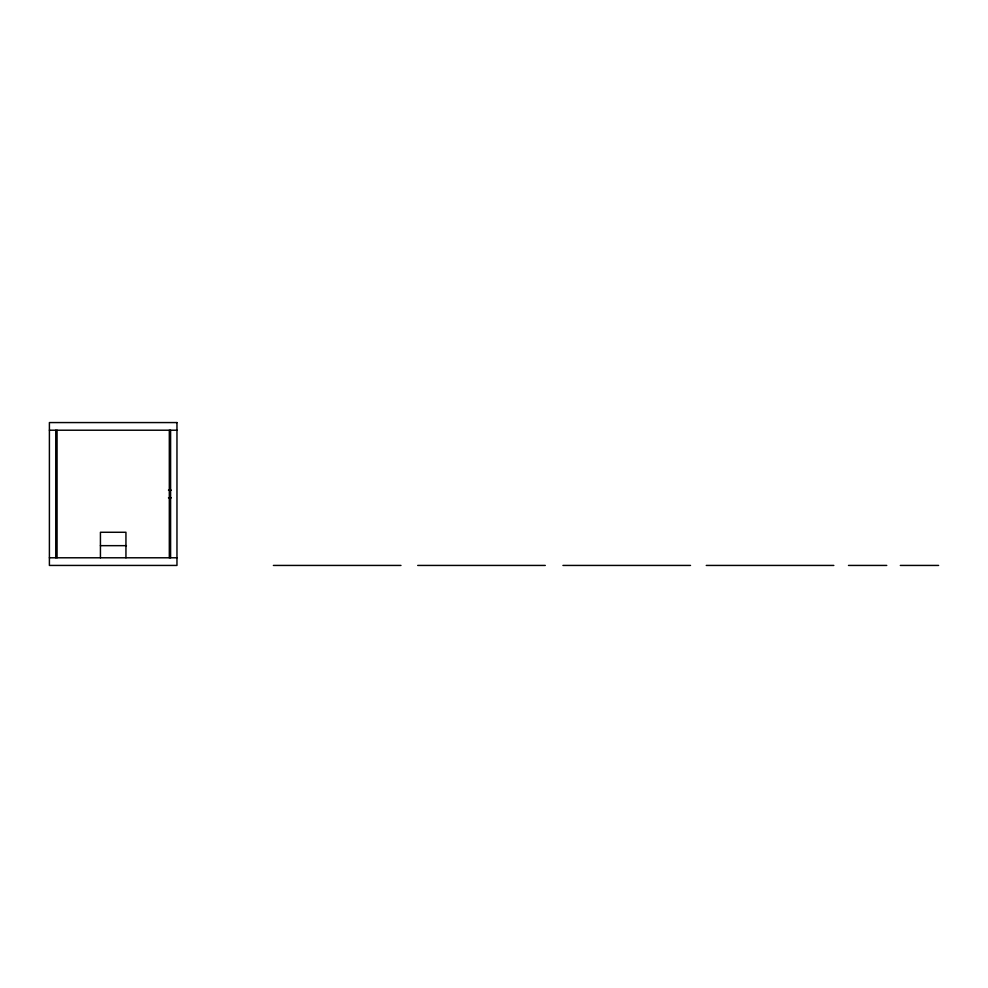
<?xml version="1.0" encoding="UTF-8"?>
<svg xmlns="http://www.w3.org/2000/svg" width="988" height="988" viewBox="0 0 988 988"><rect width="100%" height="100%" fill="white"/><g stroke="black" fill="none" stroke-linecap="round" stroke-linejoin="round"><path stroke-width="1.48" d="M49.4 430.212L176.963 430.212M168.466 490.172L171.294 490.172M168.466 497.829L171.294 497.829M100.406 545.66L126.427 545.66M49.4 557.788L176.963 557.788M273.392 565.432L400.967 565.432M417.714 565.432L545.29 565.432M562.938 565.432L690.513 565.432M706.259 565.432L833.823 565.432M848.482 565.432L886.755 565.432M900.327 565.432L938.6 565.432M170.591 430.212L170.591 557.788M169.319 430.212L169.319 557.788M125.945 557.788L125.945 532.273L100.43 532.273L100.43 557.788M57.057 430.212L57.057 557.788M55.773 430.212L55.773 557.788M176.963 422.568L49.4 422.568L49.4 565.432L176.963 565.432L176.963 422.568"/></g></svg>
